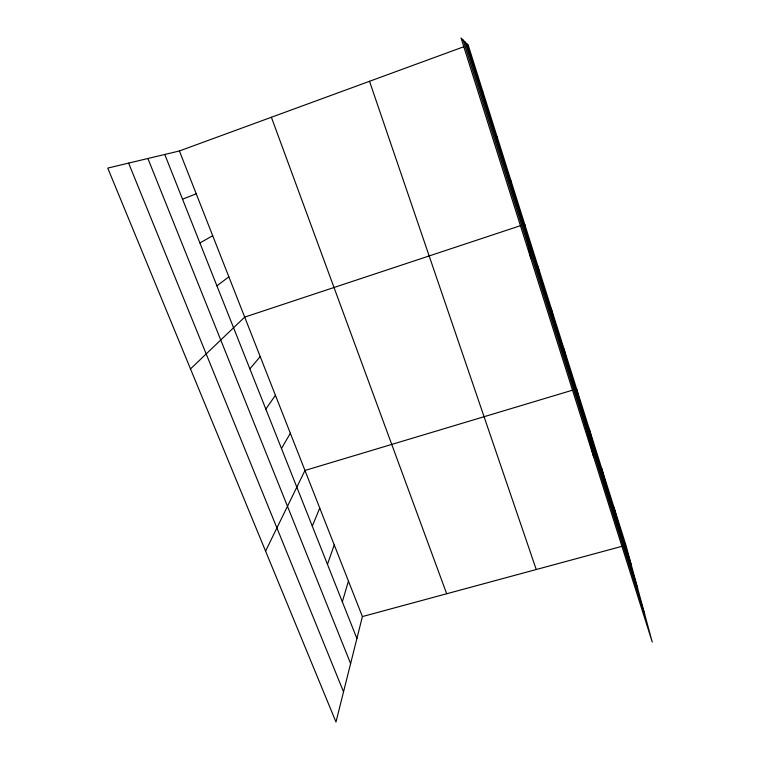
<?xml version="1.0" encoding="UTF-8"?>
<svg xmlns="http://www.w3.org/2000/svg" width="760" height="760" viewBox="0 0 760 760"><rect width="100%" height="100%" fill="white"/><g stroke="black" fill="none" stroke-linecap="round" stroke-linejoin="round"><path stroke-width="1.14" d="M497.011 139.555L497.059 136.619M179.398 150.974L362.397 616.569L335.977 722L107.758 168.093L179.398 150.974L463.771 46.749M342.323 601.815L348.45 581.096M327.465 564.366L334.238 544.929M312.293 526.148L319.751 508.06M265.582 551.133L304.969 470.459L572.185 390.279M281.485 448.514L290.339 433.238M265.829 409.089L275.424 395.285M249.859 368.847L260.214 356.592M482.058 92.159L482.79 91.371M190.504 368.923L244.691 317.11L521.379 225.378M216.904 285.817L228.864 276.839M199.899 242.962L212.714 235.743M182.523 199.196L196.222 193.8M574.417 389.614L576.64 388.949L593.617 456.855M362.397 616.569L622.582 546.155M128.611 163.105L343.539 691.847M147.896 158.507L350.616 663.575M164.777 154.47L356.896 638.514M271.387 117.258L446.68 593.76M369.522 81.291L536.246 569.515M466.754 43.681L631.38 565.25M465.072 42.009L637.611 588.183M463.134 40.09L644.67 614.175M613.994 507.357L618.972 525.939M601.797 468.692L606.299 485.792M589.351 429.229L593.351 444.79M564.053 349.04L567.017 361.332M551.209 308.303L553.622 318.887M538.099 266.731L539.933 275.519M524.704 224.276L530.746 258.248M511.033 180.918L511.642 185.886M468.207 45.125L461.035 38L652.241 642.038L625.945 545.253L468.207 45.125"/></g></svg>
